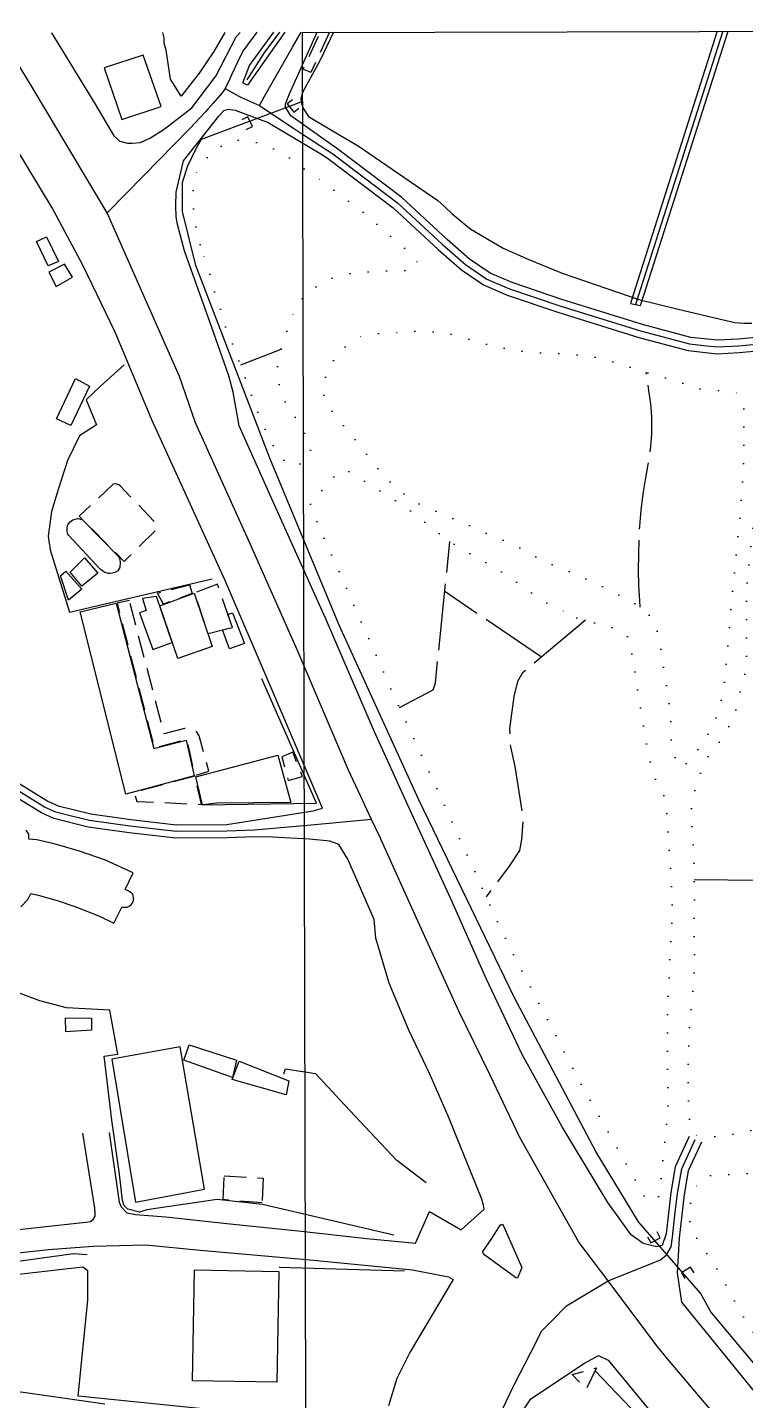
# Model space of a CAD drawing. Header units: millimetres. Extents: x 220021 to 223505, y 489325 to 491820.
# Drawn here: x 221294.2 to 221455.1, y 491507.7 to 491815.5 of the extents above; entities that cross this region are included whole.
import ezdxf

# ---------------------------------------------------------------- set-up
doc = ezdxf.new("R2010")
doc.units = ezdxf.units.MM
for name, pattern in [('15M2P5', [17.5, 15, -2.5]), ('5M2P5', [7.5, 5, -2.5]), ('AM4', [4, 0, -4])]:
    doc.linetypes.add(name, pattern=pattern)
for name, color, linetype in [('A0013110', 8, 'Continuous'), ('A0013118', 8, 'Continuous'), ('A0023210', 8, 'Continuous'), ('A0053326', 8, 'Continuous'), ('B0014110', 8, 'Continuous'), ('B0014111', 8, 'Continuous'), ('B0014112', 8, 'Continuous'), ('B0014116', 8, '5M2P5'), ('B0014118', 8, '5M2P5'), ('B0024120', 8, 'B0024120'), ('C0076116', 8, 'Continuous'), ('C0076117', 8, 'Continuous'), ('D0015112', 8, '15M2P5'), ('D0025111', 8, 'AM4'), ('E0022112', 8, 'Continuous'), ('E0052114', 8, 'Continuous'), ('F0047224', 8, 'Continuous'), ('zd001', 7, 'Continuous')]:
    doc.layers.add(name, color=color, linetype=linetype)
doc.linetypes.add('B0024120', pattern='A,10,-1.75,[133,ltypeshp.shx,S=0.75,R=0,X=0,Y=0],-3.25', length=15)

msp = doc.modelspace()

# ---------------------------------------------------------------- linework, layer by layer
at = {"layer": 'A0013110', "flags": 128}
for points in [[(221299.586, 491814.265), (221309.407, 491798.29), (221313.559, 491791.147), (221314.961, 491790.003), (221316.669, 491789.531), (221317.718, 491789.53), (221319.562, 491789.715), (221321.819, 491790.704), (221324.86, 491792.682), (221331.071, 491797.435), (221336.464, 491804.522), (221340.995, 491813.38), (221341.852, 491814.371)], [(221351.89, 491814.396), (221343.509, 491802.57), (221342.481, 491803.093), (221343.987, 491806.958), (221349.447, 491814.39)], [(221460.673, 491746.312), (221453.447, 491745.639), (221448.838, 491745.365), (221442.859, 491746.009), (221432.036, 491748.89), (221413.973, 491754.491), (221402.804, 491758.29), (221397.873, 491760.401), (221393.312, 491763.532), (221388.245, 491767.923), (221378.108, 491777.347), (221363.51, 491788.405), (221362.274, 491789.208), (221353.208, 491795.68), (221352.077, 491797.582), (221352.07, 491798.39), (221352.954, 491800.608), (221359.156, 491814.414)], [(221442.499, 491566.889), (221439.389, 491560.136), (221438.379, 491554.365), (221437.348, 491545.087), (221436.441, 491542.491), (221435.198, 491542.161), (221432.17, 491542.923), (221429.504, 491544.854), (221424.272, 491552.135), (221414.013, 491569.059), (221405.043, 491585.276), (221397.001, 491602.323), (221389.098, 491620.21), (221379.442, 491641.154), (221372.005, 491657.589), (221360.987, 491683.092), (221349.91, 491707.837), (221341.689, 491726.16), (221340.298, 491733.756), (221339.383, 491737.391), (221335.571, 491748.194), (221329.404, 491765.385), (221327.829, 491771.318), (221327.513, 491773.032), (221327.492, 491775.496), (221327.528, 491778.523), (221329.218, 491785.602), (221337.136, 491795.627), (221338.247, 491796.849), (221339.251, 491797.125), (221340.801, 491796.96), (221348.148, 491794.152), (221360.338, 491786.889), (221361.784, 491785.949), (221376.176, 491775.047), (221386.241, 491765.69), (221391.475, 491761.154), (221396.42, 491757.76), (221401.729, 491755.487), (221413.045, 491751.637), (221431.206, 491746.007), (221442.309, 491743.051), (221448.766, 491742.355), (221453.675, 491742.647), (221460.985, 491743.328)], [(221290.985, 491646.891), (221298.786, 491642.067), (221301.118, 491640.992), (221308.429, 491639.194), (221317.374, 491637.948), (221327.635, 491636.8), (221338.9, 491636.83), (221358.24, 491639.913), (221360.36, 491640.465), (221348.416, 491668.543), (221338.415, 491691.668), (221322.12, 491727.57), (221313.853, 491747.149), (221306.653, 491762.227), (221299.797, 491775.078), (221291.037, 491789.53)], [(221396.592, 491550.599), (221396.422, 491551.516), (221396.065, 491552.857), (221388.574, 491571.309), (221384.417, 491580.858), (221379.671, 491590.74), (221375.278, 491601.284), (221372.323, 491611.349), (221371.949, 491615.542), (221365.985, 491629.046), (221363.961, 491632.389), (221362.003, 491633.108), (221357.424, 491633.542), (221349.157, 491633.991), (221345.169, 491634.051), (221338.957, 491633.831), (221327.471, 491633.8), (221317.001, 491634.971), (221307.862, 491636.244), (221300.123, 491638.148), (221297.364, 491639.419), (221289.322, 491644.392)], [(221445.224, 491565.634), (221442.277, 491559.235), (221441.35, 491553.94), (221440.262, 491544.141), (221439.824, 491536.386), (221440.751, 491529.762), (221461.609, 491504.163), (221479.788, 491484.678), (221502.658, 491461.72), (221522.64, 491442.603), (221533.271, 491432.975), (221553.57, 491415.331), (221559.915, 491416.727), (221561.822, 491414.828), (221573.021, 491407.952), (221578.087, 491406.229), (221581.63, 491405.885), (221586.958, 491406.402)], [(221404.088, 491503.715), (221407.043, 491508.104), (221419.062, 491516.144), (221422.156, 491517.806), (221424.373, 491516.762), (221434.482, 491504.474)]]:
    msp.add_lwpolyline(points, dxfattribs=at)
at = {"layer": 'A0013118', "flags": 128}
for points in [[(221311.584, 491506.913), (221293.281, 491509.538), (221269.107, 491512.56), (221262.147, 491513.998), (221254.537, 491517.15), (221248.316, 491522.173), (221240.531, 491530.382), (221232.217, 491538.603), (221223.496, 491547.192), (221217.615, 491551.829), (221204.02, 491558.967), (221155.052, 491582.804), (221141.47, 491595.45), (221138.372, 491600.522), (221133.029, 491613.804), (221130.943, 491623.764), (221127.738, 491649.379), (221125.781, 491662.047), (221124.669, 491662.009)], [(221281.74, 491539.728), (221298.969, 491541.56), (221308.966, 491542.32), (221320.756, 491542.612), (221332.923, 491541.406), (221356.755, 491539.363), (221380.515, 491537.046), (221388.593, 491535.473), (221389.591, 491534.898), (221379.999, 491518.686), (221377.024, 491512.684), (221375.14, 491506.588)]]:
    msp.add_lwpolyline(points, dxfattribs=at)
at = {"layer": 'A0013118'}
for points in [[(221281.404, 491544.901), (221305.858, 491547.547), (221307.373, 491547.706), (221308.331, 491547.901), (221308.952, 491548.343), (221309.393, 491549.062), (221309.425, 491549.549), (221309.346, 491550.86), (221306.66, 491567.637)], [(221312.541, 491567.779), (221314.77, 491552.217), (221315.191, 491551.188), (221316.479, 491549.831), (221318.457, 491549.438), (221325.202, 491548.883), (221338.935, 491547.453), (221355.542, 491545.674), (221370.293, 491544.036), (221381.142, 491543.036), (221384.315, 491550.104), (221391.443, 491546.007), (221396.592, 491550.599)]]:
    msp.add_lwpolyline(points, dxfattribs=at)
at = {"layer": 'A0023210', "flags": 128}
for points in [[(221454.609, 491497.031), (221437.617, 491517.118), (221435.318, 491519.912), (221432.096, 491524.197), (221424.314, 491534.548), (221417.762, 491543.264), (221404.578, 491566.708), (221397.82, 491580.782), (221390.902, 491595.035), (221386.335, 491605.046), (221381.768, 491615.057), (221373.474, 491633.417), (221373.306, 491633.79), (221371.286, 491637.953), (221368.826, 491643.291), (221366.183, 491649.027), (221354.701, 491675.818), (221344.163, 491699.753), (221331.905, 491726.865), (221328.309, 491737.268), (221312.067, 491773.915), (221295.486, 491801.701), (221287.802, 491814.236)], [(221345.65, 491814.381), (221342.491, 491810.169), (221341.304, 491807.667), (221340.037, 491804.996), (221339.473, 491803.808), (221338.561, 491801.791), (221337.858, 491800.824), (221335.823, 491798.482), (221334.659, 491797.142), (221334.104, 491796.531), (221330.572, 491792.837), (221327.039, 491789.142), (221320.346, 491782.335), (221312.067, 491773.915)], [(221346.185, 491797.993), (221347.269, 491799.898), (221351.734, 491807.745), (221353.629, 491811.075), (221355.523, 491814.405)], [(221338.561, 491801.791), (221340.758, 491800.552), (221341.59, 491800.083), (221342.155, 491799.765), (221346.185, 491797.993), (221352.131, 491794.041), (221354.08, 491792.746), (221355.874, 491791.579), (221362.647, 491787.177), (221377.142, 491776.197), (221387.243, 491766.807), (221392.394, 491762.343), (221397.146, 491759.08), (221402.267, 491756.889), (221413.509, 491753.064), (221431.621, 491747.448), (221442.584, 491744.53), (221445.693, 491744.195), (221448.802, 491743.86), (221453.561, 491744.143), (221460.829, 491744.82)], [(221371.286, 491637.953), (221361.863, 491637.095), (221357.832, 491636.728), (221345.073, 491635.548), (221338.928, 491635.33), (221327.553, 491635.3), (221317.188, 491636.46), (221308.146, 491637.719), (221304.383, 491638.645), (221300.62, 491639.57), (221298.075, 491640.743), (221290.154, 491645.641)], [(221395.683, 491495.182), (221402.922, 491510.542), (221403.299, 491511.278), (221407.013, 491518.519), (221409.485, 491523.339), (221412.093, 491526.005), (221414.701, 491528.671), (221414.973, 491528.949), (221424.314, 491534.548), (221434.232, 491538.51), (221436.091, 491539.253), (221437.392, 491540.394), (221438.489, 491542.166), (221438.779, 491544.38), (221439.322, 491549.267), (221439.864, 491554.153), (221440.833, 491559.685), (221443.861, 491566.262)]]:
    msp.add_lwpolyline(points, dxfattribs=at)
at = {"layer": 'A0053326'}
msp.add_lwpolyline([(221398.271, 491544.085), (221400.112, 491547.027), (221400.501, 491547.283), (221400.778, 491547.193), (221405.008, 491537.557), (221404.01, 491535.133), (221403.575, 491535.339), (221396.69, 491540.314), (221396.342, 491540.778), (221396.294, 491541.127)], close=True, dxfattribs=at)
at = {"layer": 'B0014110'}
for points in [[(221296.272, 491767.482), (221298.487, 491768.517), (221301.178, 491763.038), (221298.899, 491762.018)], [(221302.788, 491590.389), (221302.781, 491593.482), (221308.559, 491593.436), (221308.558, 491590.764)], [(221329.272, 491583.998), (221330.436, 491587.453), (221341.073, 491584.026), (221340.146, 491580.165)], [(221340.116, 491579.687), (221341.649, 491583.82), (221352.798, 491579.382), (221352.18, 491576.265)]]:
    msp.add_lwpolyline(points, close=True, dxfattribs=at)
at = {"layer": 'B0014111', "flags": 128}
for points in [[(221320.151, 491809.293), (221311.398, 491806.448), (221315.393, 491794.869), (221324.195, 491797.77)], [(221302.522, 491762.385), (221299.041, 491760.617), (221300.695, 491757.413), (221304.294, 491759.531)], [(221304.981, 491736.763), (221308.134, 491735.113), (221303.955, 491726.27), (221300.752, 491727.747)], [(221305.497, 491705.393), (221305.849, 491705.34), (221306.525, 491705.136), (221314.674, 491696.844), (221314.805, 491696.601), (221314.938, 491696.198), (221315, 491695.574), (221314.894, 491694.446), (221314.703, 491694.049), (221314.44, 491693.705), (221313.839, 491693.337), (221313.243, 491693.153), (221312.747, 491693.076), (221312.313, 491693.079), (221311.592, 491693.329), (221310.514, 491694.092), (221303.43, 491701.654), (221303.247, 491701.924), (221303.126, 491702.478), (221303.114, 491702.769), (221303.114, 491703.005), (221303.121, 491703.316), (221303.228, 491703.759), (221303.376, 491704.138), (221303.763, 491704.704), (221304.368, 491705.146)], [(221302.827, 491693.619), (221306.404, 491689.605), (221303.458, 491687.094), (221301.641, 491692.601)], [(221323.169, 491687.96), (221320.031, 491687.492), (221320.823, 491684.764), (221319.332, 491684.252), (221322.308, 491676.031), (221326.631, 491677.624)], [(221331.582, 491688.723), (221335.647, 491676.713), (221327.887, 491674.046), (221323.898, 491685.866)], [(221314.127, 491686.41), (221322.519, 491653.849), (221329.753, 491655.75), (221331.588, 491647.75), (221316.294, 491643.628), (221306.005, 491684.478)], [(221340.141, 491684.303), (221342.823, 491677.403), (221339.526, 491676.199), (221337.945, 491680.464), (221340.155, 491681.013), (221339.156, 491683.911)], [(221350.349, 491652.378), (221353.239, 491641.801), (221336.654, 491641.617), (221333.451, 491641.279), (221331.962, 491647.541)]]:
    msp.add_lwpolyline(points, close=True, dxfattribs=at)
at = {"layer": 'B0014111'}
for points in [[(221306.407, 491690.243), (221303.762, 491693.371), (221307.023, 491696.573), (221309.958, 491693.184)], [(221318.464, 491552.214), (221333.876, 491555.084), (221328.463, 491587.013), (221313.161, 491584.273)], [(221331.674, 491537.048), (221350.587, 491536.629), (221350.084, 491511.837), (221331.209, 491512.178)]]:
    msp.add_lwpolyline(points, close=True, dxfattribs=at)
at = {"layer": 'B0014112', "flags": 128}
msp.add_lwpolyline([(221292.731, 491618.352), (221294.314, 491620.057), (221294.994, 491621.387), (221296.629, 491620.991), (221300.874, 491619.782), (221305.064, 491618.354), (221310.368, 491616.295), (221313.582, 491614.703), (221315.405, 491618.295), (221316.542, 491618.338), (221317.327, 491618.682), (221317.685, 491619.132), (221317.979, 491619.802), (221317.976, 491620.471), (221317.903, 491620.912), (221317.735, 491621.326), (221317.532, 491621.528), (221317.266, 491621.704), (221316.904, 491621.926), (221316.135, 491622.244), (221317.931, 491626.03), (221311.722, 491628.882), (221305.878, 491630.884), (221300.212, 491632.503), (221296.319, 491633.387), (221294.504, 491633.53), (221294.525, 491634.639), (221293.909, 491635.543)], dxfattribs=at)
at = {"layer": 'B0014116', "flags": 128}
for points in [[(221313.923, 491713.173), (221313.448, 491713.093), (221305.783, 491705.927), (221315.866, 491695.814), (221323.001, 491702.786), (221323.158, 491702.967), (221323.219, 491703.163), (221323.238, 491703.464), (221323.22, 491703.764), (221323.14, 491704.183), (221315.032, 491712.707), (221314.737, 491712.956), (221314.486, 491713.059), (221314.218, 491713.149)], [(221330.498, 491690.553), (221331.157, 491688.601), (221324.74, 491686.218), (221323.38, 491688.702)], [(221336.781, 491690.694), (221331.614, 491688.736), (221334.683, 491679.672), (221340.129, 491681.037)], [(221317.078, 491687.008), (221314.304, 491686.446), (221322.652, 491654.009), (221329.871, 491655.943), (221331.706, 491647.799), (221334.882, 491648.772), (221332.712, 491656.697), (221332.223, 491657.428), (221331.735, 491657.928), (221330.49, 491658.293), (221329.425, 491658.341), (221324.837, 491657.167)], [(221353.659, 491653.027), (221351.222, 491652.019), (221352.644, 491646.707), (221355.876, 491647.627)], [(221331.732, 491647.692), (221318.069, 491644.05), (221318.756, 491642.031), (221333.232, 491641.351)], [(221421.735, 491515.087), (221419.438, 491510.271), (221416.295, 491513.569)]]:
    msp.add_lwpolyline(points, close=True, dxfattribs=at)
at = {"layer": 'B0014116'}
msp.add_lwpolyline([(221338.285, 491558.113), (221347.023, 491557.581), (221346.793, 491552.044), (221338.058, 491552.762)], close=True, dxfattribs=at)
at = {"layer": 'B0014118', "flags": 128}
msp.add_lwpolyline([(221361.92, 491814.421), (221357.719, 491805.356), (221355.996, 491806.114), (221359.851, 491814.416)], dxfattribs=at)
at = {"layer": 'B0024120', "flags": 128}
for points in [[(221338.443, 491814.363), (221335.964, 491810.108), (221332.712, 491805.223), (221328.643, 491800.099), (221326.264, 491803.91), (221325.285, 491810.363), (221324.882, 491811.928), (221324.841, 491813.131), (221324.569, 491814.328)], [(221343.469, 491803.744), (221347.294, 491809.729), (221350.776, 491814.393)], [(221315.928, 491739.863), (221310.584, 491735.106), (221307.349, 491731.998), (221309.677, 491726.415), (221305.882, 491723.97), (221303.224, 491718.433), (221301.151, 491712.154), (221299.597, 491706.986), (221298.896, 491701.458), (221299.338, 491698.406), (221303.609, 491684.46), (221335.648, 491691.867)], [(221333.451, 491641.279), (221358.987, 491641.621), (221346.732, 491669.511)], [(221369.877, 491502.189), (221350.368, 491504.164), (221305.594, 491508.724), (221307.744, 491530.221), (221307.759, 491536.826), (221306.602, 491537.641), (221285.632, 491535.22), (221258.171, 491532.517), (221245.024, 491542.848), (221232.777, 491551.231), (221218.435, 491552.242), (221203.01, 491559.658), (221173.801, 491574.081), (221154.919, 491584.006), (221147.916, 491590.179), (221142.201, 491595.588), (221138.429, 491602.572), (221134.329, 491612.607), (221131.96, 491622.889), (221129.82, 491640.581), (221127.285, 491655.572), (221125.37, 491666.295), (221084.95, 491660.132), (221079.101, 491657.737), (221072.652, 491644.451), (221073.369, 491619.814), (221073.647, 491605.901), (221074.659, 491592.621), (221078.38, 491587.717), (221079.065, 491574.264), (221080.379, 491546.151), (221081.757, 491530.382), (221096.123, 491529.611), (221099.599, 491529.905), (221104.301, 491512.818), (221108.207, 491497.386), (221111.058, 491484.651), (221113.366, 491480.255), (221133.215, 491472.348), (221142.112, 491451.873), (221152.846, 491427.864), (221149.78, 491424.112), (221133.103, 491412.979)], [(221421.422, 491514.431), (221450.438, 491484.074), (221451.472, 491482.415), (221451.924, 491481.299), (221452.081, 491480.655), (221451.029, 491464.639), (221449.875, 491448.113), (221449.854, 491445.901), (221450.097, 491444.368), (221455.369, 491425.574), (221458.114, 491414.217), (221459.298, 491405.818), (221459.313, 491402.911), (221458.907, 491400.606), (221458.484, 491398.872), (221456.522, 491394.903), (221451.47, 491388.383), (221446.32, 491384.749), (221444.327, 491384.338), (221441.715, 491384.222), (221439.729, 491384.333), (221431.73, 491386.098), (221402.575, 491391.826), (221385.809, 491394.135), (221380.801, 491393.792)]]:
    msp.add_lwpolyline(points, dxfattribs=at)
at = {"layer": 'B0024120'}
msp.add_lwpolyline([(221383.564, 491556.496), (221376.964, 491561.521), (221369.855, 491569.148), (221364.268, 491575.052), (221358.854, 491580.927), (221351.994, 491582.004), (221351.602, 491580.896)], dxfattribs=at)
at = {"layer": 'C0076116', "flags": 128}
for points in [[(221353.582, 491799.27), (221352.402, 491798.345), (221353.883, 491796.456), (221355.063, 491797.382)], [(221343.257, 491792.618), (221344.615, 491793.257), (221343.592, 491795.429), (221342.235, 491794.79)], [(221429.976, 491755.517), (221429.358, 491753.574), (221431.589, 491753.174), (221432.332, 491755.496)], [(221433.186, 491544.409), (221433.9, 491543.089), (221436.011, 491544.23), (221435.298, 491545.55)], [(221443.595, 491536.337), (221442.824, 491537.623), (221440.766, 491536.388), (221441.538, 491535.102)]]:
    msp.add_lwpolyline(points, dxfattribs=at)
at = {"layer": 'C0076117', "flags": 128}
for points in [[(221448.8, 491814.638), (221429.976, 491755.517)], [(221432.332, 491755.496), (221451.255, 491814.645)]]:
    msp.add_lwpolyline(points, dxfattribs=at)
at = {"layer": 'D0015112', "flags": 128}
for points in [[(221351.009, 491743.279), (221341.977, 491739.769)], [(221431.548, 491685.57), (221431.409, 491687.05), (221431.24, 491690.41), (221431.169, 491693.774), (221431.181, 491697.404), (221431.26, 491700.617), (221431.408, 491703.725), (221431.704, 491707.301), (221432.194, 491710.923), (221432.705, 491714.092), (221433.3, 491717.541), (221433.833, 491720.915), (221434.139, 491724.232), (221434.151, 491725.077), (221434.137, 491728.11), (221433.978, 491730.355), (221433.878, 491731.143), (221433.446, 491734.13), (221432.951, 491737.721), (221432.857, 491738.201)], [(221377.602, 491663.039), (221385.142, 491667.015), (221385.631, 491668.601), (221388.88, 491700.233)], [(221409.426, 491674.363), (221387.73, 491689.032)], [(221419.262, 491682.622), (221405.183, 491670.8), (221404.038, 491668.86), (221403.226, 491665.514), (221402.26, 491658.297), (221402.435, 491654.252), (221403.433, 491649.858), (221405.273, 491638.256), (221404.958, 491633.505), (221404.472, 491631.04), (221402.18, 491627.511), (221397.031, 491620.594)], [(221443.634, 491624.529), (221475.223, 491624.25)]]:
    msp.add_lwpolyline(points, dxfattribs=at)
at = {"layer": 'D0025111', "flags": 128}
for points in [[(221332.929, 491766.791), (221332.82, 491767.14), (221332.48, 491768.5), (221331.795, 491771.689), (221331.591, 491772.997), (221331.394, 491774.959), (221331.296, 491777.21), (221331.304, 491778), (221331.449, 491779.76), (221331.525, 491780.221), (221332.158, 491783.023), (221332.343, 491783.396), (221332.562, 491783.751), (221333.841, 491785.593), (221334.127, 491785.952), (221334.446, 491786.306), (221334.792, 491786.644), (221335.548, 491787.303), (221338.105, 491789.25), (221338.636, 491789.487), (221339.18, 491789.684), (221339.728, 491789.85), (221340.848, 491790.115), (221341.396, 491790.201), (221341.931, 491790.242), (221342.442, 491790.243), (221342.945, 491790.195), (221343.478, 491790.11), (221345.456, 491789.674), (221345.959, 491789.53), (221349.082, 491788.414), (221349.656, 491788.142), (221351.894, 491786.916), (221352.388, 491786.608), (221353.862, 491785.568), (221354.349, 491785.184), (221356.849, 491783.319), (221359.604, 491781.472), (221361.622, 491779.942), (221364.037, 491778.02), (221364.571, 491777.661), (221367.156, 491775.87), (221369.724, 491773.883), (221370.999, 491772.766), (221371.389, 491772.38), (221373.597, 491770.322), (221374.372, 491769.675), (221376.792, 491767.704), (221378.918, 491765.778), (221381.149, 491763.489), (221381.345, 491763.21), (221381.505, 491762.949), (221381.621, 491762.686), (221381.673, 491762.431), (221381.635, 491762.174), (221381.516, 491761.94), (221381.313, 491761.728), (221381.032, 491761.541), (221380.665, 491761.38), (221380.249, 491761.251), (221379.783, 491761.145), (221379.258, 491761.069), (221378.124, 491760.98), (221375.026, 491760.908), (221371.702, 491760.814), (221368.687, 491760.612), (221366.888, 491760.384), (221365.76, 491760.179), (221363.547, 491759.655), (221363.005, 491759.486), (221361.913, 491759.076), (221361.364, 491758.828), (221360.329, 491758.288), (221359.83, 491757.983), (221358.447, 491757.015), (221357.18, 491756.022), (221355.636, 491754.592), (221355.316, 491754.162), (221354.712, 491753.238), (221354.422, 491752.731), (221353.922, 491751.71), (221353.704, 491751.184), (221352.561, 491748.012), (221351.536, 491745.101), (221350.891, 491742.869), (221350.786, 491742.413), (221350.284, 491739.485), (221350.195, 491738.657), (221350.178, 491738.249), (221350.185, 491737.832), (221350.249, 491737.055), (221350.316, 491736.662), (221350.497, 491735.901), (221351.128, 491733.772), (221351.624, 491732.374), (221351.814, 491731.928), (221352.259, 491731.064), (221352.514, 491730.661), (221354.369, 491727.859), (221355.995, 491725.101), (221356.417, 491724.288), (221357.667, 491721.397), (221357.676, 491721.072), (221357.654, 491720.762), (221357.614, 491720.448), (221357.547, 491720.137), (221357.44, 491719.827), (221357.309, 491719.529), (221357.137, 491719.234), (221356.916, 491718.934), (221356.649, 491718.65), (221356.35, 491718.39), (221356.023, 491718.147), (221355.663, 491717.921), (221354.939, 491717.526), (221354.563, 491717.37), (221354.187, 491717.265), (221353.816, 491717.225), (221353.447, 491717.262), (221353.086, 491717.372), (221352.726, 491717.549), (221352.372, 491717.77), (221352.036, 491718.037), (221351.7, 491718.351), (221351.507, 491718.815), (221351.091, 491719.091), (221350.813, 491719.499), (221348.93, 491722.322), (221348.727, 491722.702), (221348.199, 491723.852), (221348.038, 491724.27), (221346.795, 491727.074), (221345.514, 491730.033), (221344.661, 491732.341), (221343.575, 491735.426), (221342.531, 491738.352), (221341.296, 491741.509), (221340.086, 491744.716), (221338.813, 491747.826), (221338.468, 491748.846), (221338.368, 491749.21), (221337.501, 491752.22), (221337.342, 491752.611), (221336.334, 491755.497), (221335.93, 491756.892), (221335.16, 491759.972)], [(221582.57, 491727.641), (221582.82, 491727.524), (221583.126, 491727.403), (221583.983, 491727.123), (221584.271, 491727.051), (221584.544, 491726.998), (221584.793, 491726.98), (221585.045, 491726.996), (221585.264, 491727.04), (221585.484, 491727.123), (221585.671, 491727.227), (221585.831, 491727.364), (221585.948, 491727.538), (221585.999, 491727.734), (221585.981, 491727.948), (221585.917, 491728.173), (221585.82, 491728.403), (221585.685, 491728.637), (221585.531, 491728.864), (221583.87, 491731.424), (221582.148, 491734.11), (221582.03, 491734.38), (221581.931, 491734.652), (221581.862, 491734.932), (221581.83, 491735.22), (221581.835, 491735.53), (221581.864, 491735.843), (221581.919, 491736.179), (221581.997, 491736.531), (221582.1, 491736.886), (221582.224, 491737.238), (221582.509, 491737.911), (221582.836, 491738.568), (221583.027, 491738.896), (221583.858, 491740.148), (221584.126, 491740.461), (221584.715, 491741.065), (221586.631, 491742.827), (221588.81, 491744.965), (221590.032, 491746.312), (221590.338, 491746.692), (221590.882, 491747.459), (221592.571, 491749.939), (221594.481, 491752.745), (221594.719, 491753.144), (221596.327, 491755.926), (221598.07, 491758.81), (221598.362, 491759.203), (221600.297, 491761.676), (221602.128, 491764.187), (221602.391, 491764.614), (221604.146, 491767.138), (221604.452, 491767.517), (221606.641, 491769.959), (221607.255, 491770.571), (221608.831, 491771.976), (221609.211, 491772.251), (221610.276, 491772.935), (221610.665, 491773.141), (221611.047, 491773.312), (221611.444, 491773.462), (221611.835, 491773.573), (221612.22, 491773.652), (221612.587, 491773.698), (221612.956, 491773.7), (221613.348, 491773.658), (221613.736, 491773.569), (221614.132, 491773.435), (221614.499, 491773.278), (221614.865, 491773.08), (221615.216, 491772.849), (221615.55, 491772.595), (221615.861, 491772.325), (221616.457, 491771.742), (221617.278, 491770.848), (221617.553, 491770.458), (221617.81, 491770.04), (221618.908, 491768.013), (221619.125, 491767.524), (221620.244, 491764.713), (221621.424, 491761.896), (221622.554, 491758.844), (221623.719, 491755.655), (221623.875, 491755.138), (221624.943, 491752.066), (221625.345, 491751.104), (221626.568, 491748.348), (221627.789, 491745.474), (221627.985, 491744.937), (221628.983, 491741.788), (221629.916, 491738.877), (221631.001, 491735.807), (221631.99, 491732.961), (221633.035, 491730.096), (221634.053, 491727.015), (221635.172, 491723.812), (221635.319, 491723.301), (221636.374, 491720.141), (221637.523, 491716.938), (221637.808, 491715.984), (221638.725, 491712.74), (221638.91, 491712.236), (221640.117, 491709.261), (221641.347, 491706.074), (221642.399, 491702.998), (221643.537, 491699.897), (221643.74, 491699.438), (221644.954, 491696.672), (221646.091, 491693.863), (221646.261, 491693.355), (221647.247, 491690.206), (221648.265, 491687.17), (221649.32, 491684.147), (221650.256, 491681.861), (221651.44, 491678.893), (221652.622, 491675.875), (221653.715, 491672.758), (221654.724, 491669.715), (221655.724, 491666.748), (221656.915, 491663.748), (221657.943, 491661.538), (221658.147, 491661.161), (221659.766, 491658.283), (221659.922, 491657.925), (221660.18, 491657.205), (221660.27, 491656.827), (221660.307, 491656.455), (221660.292, 491656.086), (221660.243, 491655.71), (221660.097, 491654.971), (221659.909, 491654.239), (221659.439, 491652.779), (221658.414, 491649.945), (221657.428, 491646.988), (221656.932, 491645.758), (221656.73, 491645.33), (221656.068, 491643.706), (221655.916, 491643.246), (221655.218, 491640.66), (221654.391, 491637.531), (221654.23, 491637.031), (221653.167, 491634.137), (221651.986, 491631.064), (221650.639, 491628.019), (221650.394, 491627.549), (221648.705, 491624.695), (221646.998, 491622.073), (221646.668, 491621.654), (221645.694, 491620.542), (221645.306, 491620.15), (221644.136, 491619.106), (221641.595, 491617.025), (221639.087, 491614.813), (221638.699, 491614.422), (221636.56, 491612.268), (221634.422, 491610.124), (221632.215, 491607.839), (221630.119, 491605.498), (221629.735, 491605.113), (221628.644, 491604.143), (221626.134, 491601.955), (221623.855, 491599.787), (221623.524, 491599.412), (221622.713, 491598.385), (221622.437, 491597.995), (221620.666, 491595.175), (221620.438, 491594.73), (221619.053, 491591.632), (221618.743, 491590.821), (221617.715, 491587.748), (221616.739, 491584.853), (221615.555, 491581.712), (221614.758, 491579.18), (221614.489, 491578.114), (221613.6, 491575.077), (221613.448, 491574.426), (221612.746, 491571.328), (221612.46, 491569.628), (221612.26, 491567.876), (221612.258, 491567.439), (221612.39, 491564.413), (221612.435, 491564.001), (221612.63, 491562.859), (221612.732, 491562.413), (221613.095, 491561.155), (221613.685, 491559.494), (221614.893, 491556.402), (221615.304, 491555.518), (221615.742, 491554.697), (221617.287, 491551.871), (221617.513, 491551.396), (221618.859, 491548.556), (221619.555, 491547.276), (221619.846, 491546.837), (221621.663, 491544.097), (221623.435, 491541.375), (221625.276, 491538.651), (221627.082, 491536.119), (221627.348, 491535.702), (221628.965, 491532.993), (221630.669, 491530.089), (221630.886, 491529.637), (221632.143, 491526.878), (221633.467, 491523.856), (221633.585, 491523.529), (221633.875, 491522.566), (221633.96, 491522.192), (221634.126, 491521.157), (221634.157, 491520.776), (221634.164, 491520.398), (221634.142, 491519.765), (221634.113, 491519.446), (221634.064, 491519.13), (221633.989, 491518.795), (221633.895, 491518.457), (221633.663, 491517.794), (221633.513, 491517.431), (221632.184, 491514.574), (221630.712, 491511.685), (221630.431, 491511.256), (221628.564, 491508.641), (221626.635, 491506.191), (221624.66, 491503.469), (221623.564, 491502.155), (221623.136, 491501.72), (221621.508, 491500.249), (221618.902, 491498.097), (221616.286, 491496.032), (221613.805, 491494.035), (221611.7, 491492.559), (221611.2, 491492.279), (221610.197, 491491.791), (221607.35, 491490.481), (221604.432, 491489.17), (221601.684, 491487.916), (221600.307, 491487.383), (221597.404, 491486.32), (221594.589, 491485.192), (221594.13, 491484.979), (221591.292, 491483.705), (221588.223, 491482.106), (221585.411, 491480.543), (221582.477, 491478.82), (221581.939, 491478.459), (221580.607, 491477.448), (221580.165, 491477.062), (221577.754, 491474.863), (221575.442, 491472.713), (221573.194, 491470.641), (221572.814, 491470.466), (221572.393, 491470.322), (221571.976, 491470.215), (221571.555, 491470.142), (221571.166, 491470.113), (221570.783, 491470.132), (221570.414, 491470.195), (221570.06, 491470.293), (221569.713, 491470.424), (221569.364, 491470.592), (221569.019, 491470.789), (221568.696, 491471.016), (221568.374, 491471.282), (221567.222, 491472.352), (221566.315, 491473.298), (221565.999, 491473.665), (221565.43, 491474.403), (221565.144, 491474.83), (221564.897, 491475.255), (221564.672, 491475.698), (221564.276, 491476.598), (221563.092, 491479.645), (221562.795, 491480.55), (221561.879, 491483.445), (221561.75, 491483.958), (221561.039, 491487.251), (221560.506, 491490.25), (221560.421, 491490.961), (221560.352, 491492.013), (221559.98, 491494.949), (221559.852, 491495.296), (221559.7, 491495.628), (221559.526, 491495.917), (221559.312, 491496.197), (221559.075, 491496.443), (221558.813, 491496.663), (221558.514, 491496.87), (221558.194, 491497.056), (221557.245, 491497.539), (221556.537, 491497.85), (221555.383, 491498.284), (221552.455, 491499.366), (221552.072, 491499.532), (221549.861, 491500.642), (221549.507, 491500.846), (221548.9, 491501.244), (221548.565, 491501.491), (221548.016, 491501.956), (221547.739, 491502.228), (221547.489, 491502.514), (221547.267, 491502.813), (221547.087, 491503.116), (221546.935, 491503.445), (221546.811, 491503.803), (221546.723, 491504.192), (221546.675, 491504.595), (221546.672, 491504.998), (221546.692, 491505.413), (221546.74, 491505.825), (221546.874, 491506.562), (221547.504, 491509.742), (221548.103, 491512.983), (221548.217, 491513.438), (221548.945, 491515.759), (221549.116, 491516.183), (221550.167, 491519.254), (221550.833, 491520.896), (221551.076, 491521.379), (221552.625, 491524.401), (221553.714, 491526.238), (221555.07, 491528.877), (221555.256, 491529.343), (221555.548, 491530.233), (221555.668, 491530.717), (221556.375, 491533.767), (221557.071, 491536.948), (221557.715, 491539.901), (221558.08, 491541.226), (221558.364, 491542.075), (221559.447, 491545.115), (221559.548, 491545.518), (221559.691, 491546.289), (221559.728, 491546.698), (221559.734, 491547.101), (221559.7, 491547.889), (221559.583, 491548.986), (221559.503, 491549.391), (221559.399, 491549.79), (221559.268, 491550.168), (221559.103, 491550.555), (221558.902, 491550.958), (221558.683, 491551.34), (221558.444, 491551.702), (221558.168, 491552.064), (221557.871, 491552.408), (221557.264, 491553.038), (221555.092, 491555.286), (221552.717, 491557.597), (221550.532, 491559.749), (221548.164, 491561.829), (221547.819, 491562.08), (221546.21, 491563.089), (221545.858, 491563.208), (221545.478, 491563.29), (221545.086, 491563.35), (221544.682, 491563.388), (221544.275, 491563.401), (221543.514, 491563.377), (221543.09, 491563.338), (221542.303, 491563.222), (221541.884, 491563.136), (221541.118, 491562.932), (221540.697, 491562.792), (221537.837, 491561.83), (221534.859, 491560.9), (221533.245, 491560.497), (221532.759, 491560.406), (221531.877, 491560.299), (221531.37, 491560.284), (221530.847, 491560.304), (221528.757, 491560.497), (221525.775, 491560.899), (221525.225, 491561.004), (221522.108, 491561.801), (221521.617, 491561.971), (221518.572, 491563.099), (221515.697, 491564.149), (221515.211, 491564.292), (221513.932, 491564.594), (221513.461, 491564.675), (221510.206, 491565.099), (221506.94, 491565.57), (221506.508, 491565.668), (221503.538, 491566.447), (221503.142, 491566.6), (221502.488, 491566.905), (221502.15, 491567.098), (221501.844, 491567.298), (221501.56, 491567.514), (221501.28, 491567.763), (221501.023, 491568.017), (221500.173, 491568.968), (221499.703, 491569.557), (221499.27, 491570.17), (221497.954, 491572.297), (221497.742, 491572.703), (221496.265, 491575.436), (221496.009, 491575.816), (221494.298, 491578.642), (221492.691, 491581.357), (221492.559, 491581.716), (221492.347, 491582.416), (221491.398, 491585.355), (221491.229, 491585.744), (221490.292, 491587.625), (221490.086, 491587.956), (221489.712, 491588.482), (221489.491, 491588.73), (221489.267, 491588.932), (221489.015, 491589.1), (221488.738, 491589.244), (221488.436, 491589.367), (221488.129, 491589.457), (221487.785, 491589.535), (221486.057, 491589.825), (221484.307, 491590.016), (221482.872, 491590.097), (221479.736, 491590.119), (221476.342, 491590.227), (221473.303, 491590.468), (221470.191, 491590.613), (221466.982, 491590.741), (221465.465, 491590.665), (221465.256, 491590.513), (221465.089, 491590.31), (221464.955, 491590.06), (221464.851, 491589.767), (221464.778, 491589.448), (221464.729, 491589.094), (221464.331, 491585.817), (221464.021, 491582.472), (221463.53, 491579.114), (221463.41, 491578.591), (221462.611, 491575.48), (221462.07, 491573.802), (221461.875, 491573.354), (221461.218, 491572.042), (221460.856, 491571.415), (221460.618, 491571.075), (221460.357, 491570.746), (221459.645, 491569.945), (221459.348, 491569.668), (221459.026, 491569.404), (221458.666, 491569.153), (221458.282, 491568.925), (221457.89, 491568.724), (221457.462, 491568.546), (221457.021, 491568.408), (221456.542, 491568.29), (221453.53, 491567.643), (221450.365, 491567.123), (221449.865, 491567.073), (221446.809, 491566.847), (221446.42, 491566.842), (221445.48, 491566.881), (221444.893, 491566.938), (221444.602, 491566.995), (221444.341, 491567.084), (221444.093, 491567.221), (221443.888, 491567.39), (221443.698, 491567.608), (221443.52, 491567.894), (221443.351, 491568.229), (221442.953, 491569.167), (221442.826, 491569.552), (221442.642, 491570.234), (221442.565, 491570.626), (221442.511, 491571.035), (221442.481, 491571.452), (221442.379, 491574.71), (221442.307, 491577.775), (221442.299, 491583.507), (221442.294, 491583.956), (221442.384, 491587.201), (221442.501, 491590.223), (221442.772, 491593.705), (221443.146, 491597.002), (221443.399, 491600.171), (221443.627, 491603.475), (221443.661, 491605.7), (221443.652, 491608.958), (221443.642, 491612.392), (221443.648, 491615.579), (221443.656, 491618.907), (221443.66, 491621.923), (221443.626, 491625.295), (221443.549, 491628.335), (221443.427, 491631.713), (221443.345, 491632.598), (221443.114, 491635.869), (221442.989, 491639.286), (221443.002, 491640.107), (221443.138, 491641.932), (221443.19, 491642.227), (221443.574, 491643.848), (221443.639, 491644.04), (221444.635, 491647.145), (221445.591, 491650.146), (221445.766, 491650.54), (221445.951, 491650.901), (221446.161, 491651.259), (221446.388, 491651.592), (221448.184, 491653.944), (221450.13, 491656.535), (221450.353, 491656.888), (221451.54, 491659.012), (221451.707, 491659.359), (221452.81, 491662.062), (221452.898, 491662.371), (221453.678, 491665.487), (221454.431, 491668.501), (221454.646, 491669.192), (221455.149, 491671.216), (221455.205, 491671.6), (221455.362, 491673.519), (221455.361, 491673.934), (221455.338, 491677.242), (221455.335, 491680.252), (221455.339, 491683.626), (221455.343, 491686.666), (221455.383, 491689.87), (221455.454, 491690.953), (221455.75, 491694.197), (221456.111, 491697.228), (221456.426, 491700.223), (221456.75, 491703.325), (221457.147, 491706.514), (221457.537, 491709.53), (221457.85, 491712.62), (221458.133, 491715.665), (221458.457, 491718.903), (221458.863, 491721.525), (221459.286, 491724.528), (221459.516, 491727.25), (221459.517, 491727.71), (221459.519, 491730.881), (221459.499, 491733.92), (221459.518, 491734.299), (221459.55, 491734.461), (221459.612, 491734.603), (221459.714, 491734.732), (221459.853, 491734.84), (221460.037, 491734.942), (221460.263, 491735.034), (221461.082, 491735.308), (221461.798, 491735.494), (221462.65, 491735.664), (221465.794, 491736.194), (221469.127, 491736.823), (221471.091, 491737.073), (221472.106, 491737.142), (221475.421, 491737.267), (221477.915, 491737.496), (221481.216, 491737.821), (221484.726, 491738.114), (221485.82, 491738.263), (221486.358, 491738.367), (221489.35, 491739.04), (221491.993, 491739.477), (221495.334, 491739.838), (221498.806, 491740.118), (221501.873, 491740.377), (221505.038, 491740.678), (221508.022, 491741.123), (221509.525, 491741.43), (221512.735, 491742.11), (221516.132, 491742.771), (221519.131, 491743.258), (221522.45, 491743.724), (221525.541, 491744.056), (221528.583, 491744.274), (221531.197, 491744.609), (221531.685, 491744.73), (221533.558, 491745.304), (221536.821, 491746.096), (221537.346, 491746.168), (221539.836, 491746.361), (221540.35, 491746.371), (221543.518, 491746.324), (221546.613, 491746.124), (221547.558, 491746.011), (221548.976, 491745.75), (221549.422, 491745.624), (221549.87, 491745.463), (221551.141, 491744.924), (221554.266, 491743.488), (221554.73, 491743.241), (221557.692, 491741.431), (221558.515, 491740.862), (221560.966, 491739.126), (221563.454, 491737.31), (221563.943, 491737.013), (221565.453, 491736.207), (221568.296, 491734.582), (221568.769, 491734.278), (221571.309, 491732.647), (221572.563, 491731.949), (221573.015, 491731.734), (221573.86, 491731.39), (221576.974, 491730.19), (221579.793, 491728.954), (221581.965, 491727.036)], [(221381.006, 491747.391), (221381.47, 491747.394), (221384.761, 491747.293), (221386.013, 491747.18), (221389.143, 491746.701), (221389.776, 491746.549), (221393.077, 491745.624), (221396.569, 491744.584), (221400.065, 491743.748), (221401.939, 491743.411), (221405.59, 491742.889), (221408.957, 491742.579), (221412.213, 491742.434), (221415.569, 491742.257), (221419.181, 491741.926), (221422.328, 491741.432), (221423.094, 491741.244), (221426.097, 491740.366), (221429.269, 491739.341), (221432.397, 491738.333), (221435.605, 491737.412), (221438.612, 491736.57), (221439.946, 491736.111), (221443.075, 491735.021), (221445.873, 491734.236), (221446.444, 491734.153), (221447.02, 491734.113), (221447.599, 491734.112), (221450.977, 491734.147), (221451.481, 491734.1), (221451.934, 491734.024), (221452.341, 491733.919), (221452.747, 491733.739), (221453.067, 491733.526), (221453.426, 491733.238), (221453.725, 491732.953), (221453.994, 491732.636), (221454.199, 491732.323), (221454.364, 491731.988), (221454.496, 491731.628), (221454.593, 491731.254), (221454.668, 491730.826), (221454.714, 491730.387), (221454.728, 491729.897), (221454.717, 491726.473), (221454.713, 491723.202), (221454.705, 491720.054), (221454.621, 491716.439), (221454.412, 491713.14), (221454.16, 491709.658), (221453.893, 491706.183), (221453.481, 491702.374), (221453.128, 491698.481), (221452.817, 491694.934), (221452.468, 491691.474), (221452.082, 491688.161), (221451.765, 491684.571), (221451.53, 491680.805), (221451.223, 491677.441), (221450.859, 491673.736), (221450.603, 491670.473), (221450.214, 491667.445), (221449.769, 491665.031), (221449.57, 491664.204), (221448.667, 491661.179), (221448.374, 491660.435), (221447.465, 491658.508), (221447.123, 491657.886), (221445.381, 491654.996), (221443.994, 491653.008), (221443.634, 491652.598), (221441.53, 491650.252), (221441.025, 491649.795), (221440.755, 491649.677), (221440.496, 491649.688), (221440.256, 491649.836), (221440.037, 491650.117), (221439.846, 491650.48), (221439.667, 491650.93), (221438.62, 491654.119), (221438.524, 491654.731), (221438.471, 491655.342), (221438.461, 491655.983), (221438.468, 491659.005), (221438.363, 491660.948), (221438.217, 491662.304), (221437.743, 491665.834), (221437.186, 491669.227), (221436.632, 491672.534), (221436.244, 491675.557), (221435.758, 491678.583), (221435.612, 491679.252), (221435.243, 491680.548), (221434.999, 491681.203), (221434.522, 491682.276), (221434.22, 491682.83), (221433.836, 491683.381), (221433.391, 491683.907), (221432.934, 491684.375), (221432.011, 491685.218), (221431.479, 491685.622), (221430.85, 491686.033), (221428.502, 491687.395), (221427.248, 491688.037), (221424.558, 491689.415), (221421.43, 491690.969), (221417.968, 491692.488), (221414.793, 491693.867), (221411.438, 491695.27), (221408.281, 491696.742), (221407.565, 491697.146), (221404.635, 491698.83), (221403.082, 491699.605), (221401.284, 491700.384), (221397.947, 491701.68), (221397.146, 491702.041), (221394.089, 491703.52), (221391.252, 491704.725), (221388.218, 491705.981), (221385.395, 491707.179), (221382.378, 491708.549), (221381.656, 491708.932), (221379.251, 491710.41), (221378.593, 491710.896), (221376.897, 491712.316), (221375.114, 491714.016), (221372.926, 491716.39), (221372.33, 491717.121), (221370.265, 491719.732), (221368.21, 491722.407), (221366.109, 491725.047), (221364.043, 491727.449), (221361.96, 491730.154), (221361.64, 491730.694), (221361.321, 491731.306), (221361.027, 491731.954), (221360.625, 491733.091), (221360.511, 491733.775), (221360.512, 491734.447), (221360.577, 491735.106), (221360.686, 491735.76), (221360.856, 491736.512), (221361.225, 491737.778), (221361.495, 491738.465), (221362.065, 491739.648), (221362.375, 491740.187), (221363.431, 491741.768), (221363.81, 491742.243), (221364.638, 491743.166), (221365.125, 491743.652), (221366, 491744.431), (221366.933, 491745.153), (221367.469, 491745.498), (221367.919, 491745.745), (221368.387, 491745.968), (221368.866, 491746.154), (221370.662, 491746.717), (221371.151, 491746.799), (221371.698, 491746.842), (221372.831, 491746.844)], [(221417.311, 491683.17), (221427.18, 491680.4), (221429.158, 491678.474), (221429.661, 491674.958), (221433.339, 491652.281), (221434.833, 491647.187), (221436.153, 491645.082), (221436.65, 491643.852), (221437.147, 491642.271), (221437.484, 491639.458), (221438.686, 491620.816), (221438.697, 491616.946), (221438.387, 491610.26), (221437.607, 491594.952), (221437.62, 491590.202), (221437.639, 491583.341), (221437.835, 491572.083), (221437.349, 491569.442), (221437.191, 491567.331), (221436.71, 491562.755), (221435.912, 491554.131), (221435.259, 491552.721), (221434.602, 491552.542), (221433.616, 491552.537), (221432.463, 491553.588), (221418.093, 491579.03), (221401.9, 491610.094), (221396.609, 491621.505), (221385.199, 491646.609), (221376.27, 491665.919), (221358.077, 491707.001), (221357.579, 491708.758), (221364.297, 491716.353), (221366.106, 491716.009), (221378.289, 491708.5), (221388.501, 491700.455), (221401.012, 491693.123), (221409.576, 491687.005)], [(221459.105, 491519.616), (221458.978, 491519.868), (221458.718, 491520.316), (221457.581, 491522.028), (221457.26, 491522.441), (221455.908, 491524.419), (221455.674, 491524.841), (221454.032, 491527.48), (221452.758, 491529.809), (221451.397, 491532.485), (221450.082, 491534.75), (221448.463, 491537.61), (221446.594, 491540.507), (221446.297, 491540.874), (221445.434, 491542.068), (221445.172, 491542.48), (221443.651, 491545.09), (221443.436, 491545.535), (221442.927, 491546.793), (221442.801, 491547.21), (221442.696, 491547.644), (221442.612, 491548.103), (221442.562, 491548.569), (221442.553, 491548.992), (221442.594, 491550.193), (221442.706, 491551.436), (221442.912, 491552.727), (221443.032, 491553.179), (221443.348, 491554.099), (221443.537, 491554.563), (221443.963, 491555.428), (221444.192, 491555.823), (221444.689, 491556.557), (221444.963, 491556.898), (221445.249, 491557.207), (221445.545, 491557.478), (221445.852, 491557.694), (221446.187, 491557.859), (221446.544, 491557.983), (221446.912, 491558.076), (221447.298, 491558.151), (221448.107, 491558.254), (221449.884, 491558.369), (221453.146, 491558.46), (221455.63, 491558.666), (221458.8, 491559.03), (221462.197, 491559.409), (221465.28, 491559.699), (221468.288, 491559.948), (221471.49, 491560.148), (221474.552, 491560.245), (221475.013, 491560.233), (221475.905, 491560.162), (221476.362, 491560.079), (221476.84, 491559.952), (221477.759, 491559.649), (221480.582, 491558.568), (221481.101, 491558.332), (221482.626, 491557.536), (221483.089, 491557.253), (221485.836, 491555.581), (221488.426, 491554.007), (221491.329, 491552.206), (221491.712, 491551.932), (221492.055, 491551.653), (221492.678, 491551.068), (221492.967, 491550.729), (221493.47, 491550.043), (221493.698, 491549.692), (221493.903, 491549.323), (221494.073, 491548.949), (221494.202, 491548.591), (221494.299, 491548.234), (221494.365, 491547.853), (221494.392, 491547.455), (221494.378, 491547.053), (221494.331, 491546.612), (221494.255, 491546.175), (221493.924, 491544.756), (221493.767, 491544.267), (221493.384, 491543.314), (221493.172, 491542.879), (221491.745, 491539.762), (221490.45, 491537.025), (221489.898, 491535.659), (221489.632, 491534.855), (221489.038, 491532.656), (221488.947, 491532.226), (221488.308, 491529.049), (221487.749, 491525.831), (221487.221, 491522.619), (221486.611, 491519.323), (221486.127, 491516.298), (221485.495, 491513.176), (221485.469, 491512.811), (221485.467, 491512.44), (221485.636, 491509.384), (221485.695, 491509), (221485.862, 491507.191), (221485.867, 491506.815), (221485.947, 491503.568), (221485.927, 491503.163), (221485.663, 491500.78), (221485.569, 491500.278), (221484.824, 491497.056), (221484.67, 491496.692), (221484.504, 491496.372), (221484.317, 491496.074), (221484.099, 491495.801), (221483.845, 491495.56), (221483.562, 491495.37), (221483.256, 491495.23), (221482.922, 491495.151), (221482.558, 491495.135), (221482.195, 491495.177), (221481.825, 491495.264), (221481.438, 491495.383), (221480.715, 491495.667), (221480.313, 491495.863), (221479.932, 491496.08), (221479.554, 491496.332), (221479.202, 491496.599), (221478.541, 491497.161), (221476.518, 491499.1), (221476.158, 491499.5), (221474.145, 491501.906), (221472.077, 491504.276), (221471.687, 491504.631)]]:
    msp.add_lwpolyline(points, close=True, dxfattribs=at)
at = {"layer": 'E0022112', "flags": 128}
for points in [[(221450.027, 491814.641), (221430.474, 491753.374)], [(221565.143, 491417.359), (221552.202, 491424.332), (221522.995, 491444.931), (221492.336, 491476.984), (221465.631, 491505.713), (221447.327, 491527.619), (221445.014, 491531.831), (221431.164, 491547.776), (221421.587, 491563.565), (221403.248, 491598.138), (221381.924, 491642.372), (221364.065, 491681.52), (221348.511, 491718.92), (221331.956, 491762.12), (221328.964, 491774.245), (221328.946, 491780.754), (221330.087, 491784.277), (221332.048, 491788.333), (221333.192, 491790.449), (221355.569, 491798.824)]]:
    msp.add_lwpolyline(points, dxfattribs=at)
at = {"layer": 'E0052114', "flags": 128}
msp.add_lwpolyline([(221362.765, 491814.423), (221359.817, 491808.116), (221355.913, 491801.008), (221355.479, 491799.548), (221355.618, 491798.434), (221356.098, 491797.231), (221357.216, 491795.501), (221364.394, 491791.268), (221368.328, 491788.966), (221386.201, 491776.703), (221387.659, 491775.352), (221389.411, 491773.725), (221391.541, 491771.934), (221393.547, 491770.241), (221400.846, 491766.019), (221406.6, 491763.5), (221414.07, 491760.374), (221431.222, 491754.484), (221439.723, 491752.38), (221450.76, 491749.783), (221452.737, 491749.337), (221454.836, 491749.217), (221456.54, 491749.224)], dxfattribs=at)
at = {"layer": 'F0047224'}
for points in [[(221376.289, 491544.774), (221346.861, 491551.645), (221336.706, 491552.821), (221320.991, 491550.447), (221319.304, 491549.944), (221316.749, 491550.618), (221315.929, 491551.41), (221315.551, 491552.572), (221314.846, 491558.476), (221313.104, 491570.586), (221311.398, 491584.886), (221314.455, 491585.349), (221312.711, 491595.229), (221302.98, 491595.734), (221297.032, 491597.321), (221291.022, 491599.575), (221285.064, 491602.657), (221278.43, 491607.391), (221272.405, 491613.71), (221262.436, 491627.514)], [(221307.599, 491540.401), (221304.562, 491540.599), (221286.175, 491538.052), (221271.161, 491536.272), (221264.89, 491536.194), (221263.232, 491536.49), (221257.189, 491538.692), (221242.842, 491547.994)], [(221378.727, 491536.769), (221350.622, 491537.528)]]:
    msp.add_lwpolyline(points, dxfattribs=at)
at = {"layer": 'zd001'}
msp.add_lwpolyline([(221355.82, 491814.34), (221800.74, 491815.47), (221802.16, 491260.58), (221357.22, 491259.44), (221355.82, 491814.34)], dxfattribs=at)

doc.saveas('drawing.dxf')
